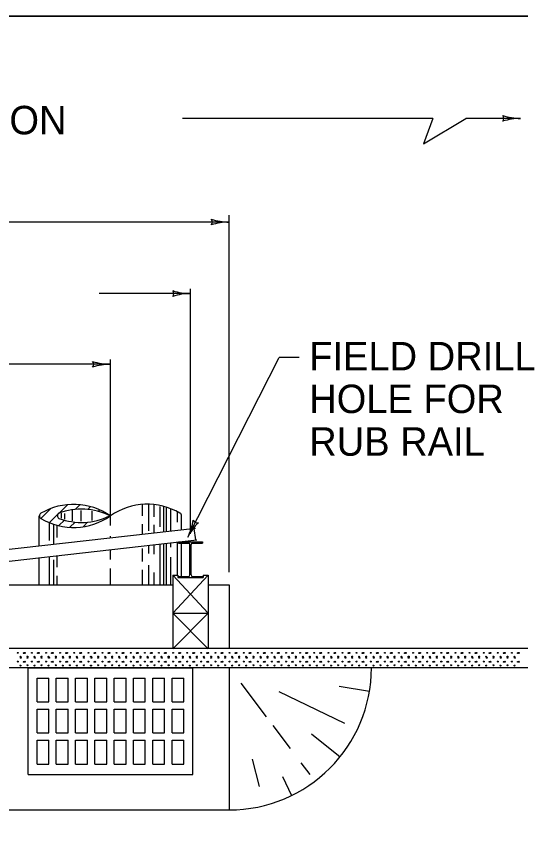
# Model space of a CAD drawing. Extents: x 1007 to 1035.5, y 1000.5 to 1021.5.
# Drawn here: x 1027.13 to 1030.67, y 1015.82 to 1021.5 of the extents above; entities that cross this region are included whole.
import ezdxf

# ---------------------------------------------------------------- set-up
doc = ezdxf.new("R2010")
doc.units = 0
for name, color, linetype in [('Level 10', 7, 'Continuous'), ('Level 11', 7, 'Continuous'), ('Level 2', 7, 'Continuous')]:
    doc.layers.add(name, color=color, linetype=linetype)

msp = doc.modelspace()

# ---------------------------------------------------------------- linework, layer by layer
at = {"layer": 'Level 10'}
msp.add_line((1007, 1021.5), (1035.5, 1021.5), dxfattribs=at)
msp.add_line((1007, 1021.5), (1035.5, 1021.5), dxfattribs=at)
msp.add_lwpolyline([(1007, 1000.5), (1035.5, 1000.5), (1035.5, 1021.5), (1007, 1021.5)], close=True, dxfattribs=at)
at = {"layer": 'Level 11'}
msp.add_lwpolyline([(1007, 1021.5), (1035.5, 1021.5), (1035.5, 1000.5), (1007, 1000.5)], close=True, dxfattribs=at)
at = {"layer": 'Level 2'}
for p, q in [((1030.052, 1020.7814), (1028.2948, 1020.7814)), ((1030.052, 1020.7814), (1029.9863, 1020.6028)), ((1029.9863, 1020.6028), (1030.2842, 1020.7814)), ((1030.6686, 1020.7814), (1030.2842, 1020.7814)), ((1028.6218, 1017.5914), (1028.6218, 1020.1)), ((1028.6218, 1020.0528), (1025.2417, 1020.0528)), ((1028.351, 1017.8603), (1028.351, 1019.5834)), ((1028.351, 1019.5498), (1027.7096, 1019.5498)), ((1027.7885, 1017.9192), (1027.7885, 1019.0864)), ((1028.3314, 1017.8371), (1028.9738, 1019.1014)), ((1029.1152, 1019.1014), (1028.9738, 1019.1014)), ((1027.7885, 1019.0528), (1021.2024, 1019.0528)), ((1027.3596, 1017.9397), (1027.4858, 1018.0658)), ((1027.5408, 1018.0326), (1027.574, 1018.0658)), ((1027.6292, 1018.0325), (1027.6487, 1018.052)), ((1028.0131, 1017.9864), (1028.0131, 1018.0674)), ((1028.0576, 1017.8814), (1028.0576, 1018.0686)), ((1028.0958, 1017.98), (1028.0958, 1018.0661)), ((1028.1371, 1017.9112), (1028.1371, 1018.0536)), ((1028.1635, 1017.8757), (1028.1635, 1018.0536)), ((1028.1816, 1017.8778), (1028.1816, 1018.0483)), ((1027.2885, 1017.7774), (1027.2885, 1017.9873)), ((1027.3004, 1017.9689), (1027.3706, 1018.0391)), ((1027.4452, 1017.97), (1027.4452, 1018.0067)), ((1027.4685, 1017.9636), (1027.4685, 1018.0049)), ((1027.5214, 1017.9519), (1027.5214, 1018.03)), ((1027.5829, 1017.9509), (1027.5829, 1018.0258)), ((1027.6613, 1017.9552), (1027.6613, 1018.0193)), ((1027.7038, 1018.0188), (1027.7138, 1018.0288)), ((1028.2134, 1017.8813), (1028.2134, 1018.0371)), ((1028.2589, 1017.9418), (1028.2589, 1018.0162)), ((1028.2885, 1017.8898), (1028.2885, 1017.9873)), ((1027.3613, 1017.8147), (1027.3613, 1017.939)), ((1027.3909, 1017.7888), (1027.3909, 1017.9283)), ((1027.4266, 1017.9183), (1027.4654, 1017.9572)), ((1027.5038, 1017.9071), (1027.5399, 1017.9433)), ((1027.5962, 1017.9111), (1027.6282, 1017.9431)), ((1028.0131, 1017.8588), (1028.0131, 1017.9292)), ((1025.3507, 1017.5595), (1028.3852, 1017.9007)), ((1027.4135, 1017.8348), (1027.4135, 1017.9216)), ((1028.0958, 1017.8681), (1028.0958, 1017.9238)), ((1028.3742, 1017.8994), (1028.3852, 1017.8197)), ((1025.3507, 1017.4756), (1028.3945, 1017.8179)), ((1027.7885, 1017.8336), (1027.7885, 1017.8456)), ((1028.0131, 1017.6663), (1028.0131, 1017.7585)), ((1028.0576, 1017.7225), (1028.0576, 1017.78)), ((1028.0958, 1017.7172), (1028.0958, 1017.7843)), ((1028.1371, 1017.5031), (1028.1371, 1017.7889)), ((1028.1635, 1017.5031), (1028.1635, 1017.7919)), ((1028.1816, 1017.5031), (1028.1816, 1017.7939)), ((1028.2134, 1017.7681), (1028.2134, 1017.7975)), ((1028.2589, 1017.5693), (1028.2589, 1017.8026)), ((1028.2673, 1017.8036), (1028.434, 1017.8036)), ((1028.2673, 1017.8036), (1028.2673, 1017.7958)), ((1028.2673, 1017.7958), (1028.3363, 1017.7958)), ((1028.2885, 1017.5614), (1028.2885, 1017.7958)), ((1028.3468, 1017.5718), (1028.3468, 1017.7853)), ((1028.3546, 1017.5718), (1028.3546, 1017.7853)), ((1028.365, 1017.7958), (1028.434, 1017.7958)), ((1028.434, 1017.8036), (1028.434, 1017.7958)), ((1027.3613, 1017.5031), (1027.3613, 1017.7017)), ((1027.4135, 1017.6271), (1027.4135, 1017.7076)), ((1027.7885, 1017.6803), (1027.7885, 1017.7497)), ((1027.2885, 1017.5031), (1027.2885, 1017.6935)), ((1027.3909, 1017.5031), (1027.3909, 1017.679)), ((1028.2134, 1017.5031), (1028.2134, 1017.697)), ((1027.7885, 1017.5031), (1027.7885, 1017.6167)), ((1028.0131, 1017.5031), (1028.0131, 1017.608)), ((1028.0576, 1017.5031), (1028.0576, 1017.6398)), ((1028.0958, 1017.5031), (1028.0958, 1017.59)), ((1027.4135, 1017.5031), (1027.4135, 1017.5667)), ((1028.2257, 1017.5693), (1028.2257, 1017.3036)), ((1028.2257, 1017.5693), (1028.2622, 1017.5693)), ((1028.2257, 1017.3036), (1028.4757, 1017.5693)), ((1028.2257, 1017.5693), (1028.4757, 1017.3036)), ((1028.2622, 1017.5693), (1028.2622, 1017.5536)), ((1028.2622, 1017.5536), (1028.4392, 1017.5536)), ((1028.2673, 1017.5536), (1028.2673, 1017.5614)), ((1028.2673, 1017.5614), (1028.3363, 1017.5614)), ((1028.365, 1017.5614), (1028.434, 1017.5614)), ((1028.434, 1017.5536), (1028.434, 1017.5614)), ((1028.4392, 1017.5693), (1028.4392, 1017.5536)), ((1028.4392, 1017.5693), (1028.4757, 1017.5693)), ((1028.4757, 1017.5693), (1028.4757, 1017.3036)), ((1025.5951, 1017.5031), (1028.2257, 1017.5031)), ((1028.4757, 1017.5031), (1028.6218, 1017.5031)), ((1028.6218, 1017.5031), (1028.6218, 1017.0552)), ((1028.2257, 1017.3036), (1028.4757, 1017.3036)), ((1028.2257, 1017.3036), (1028.2257, 1017.0534)), ((1028.2257, 1017.3036), (1028.4757, 1017.0534)), ((1028.4757, 1017.3036), (1028.2257, 1017.0534)), ((1028.4757, 1017.3036), (1028.4757, 1017.0534)), ((1033.0214, 1017.0552), (1014.2885, 1017.0552)), ((1032.9868, 1016.9198), (1014.2885, 1016.9198)), ((1027.2104, 1016.9198), (1028.3667, 1016.9198)), ((1027.2104, 1016.1698), (1027.2104, 1016.9198)), ((1028.3667, 1016.1698), (1028.3667, 1016.9198)), ((1028.6218, 1016.9198), (1028.6218, 1015.9198)), ((1027.2729, 1016.8468), (1027.3563, 1016.8468)), ((1027.2729, 1016.6802), (1027.2729, 1016.8468)), ((1027.3563, 1016.6802), (1027.3563, 1016.8468)), ((1027.4083, 1016.6802), (1027.4083, 1016.8468)), ((1027.4083, 1016.8468), (1027.4917, 1016.8468)), ((1027.4917, 1016.6802), (1027.4917, 1016.8468)), ((1027.544, 1016.6802), (1027.544, 1016.8468)), ((1027.544, 1016.8468), (1027.6273, 1016.8468)), ((1027.6273, 1016.6802), (1027.6273, 1016.8468)), ((1027.6794, 1016.6802), (1027.6794, 1016.8468)), ((1027.6794, 1016.8468), (1027.7628, 1016.8468)), ((1027.7628, 1016.6802), (1027.7628, 1016.8468)), ((1027.8148, 1016.6802), (1027.8148, 1016.8468)), ((1027.8148, 1016.8468), (1027.8982, 1016.8468)), ((1027.8982, 1016.6802), (1027.8982, 1016.8468)), ((1027.9503, 1016.6802), (1027.9503, 1016.8468)), ((1027.9503, 1016.8468), (1028.0336, 1016.8468)), ((1028.0336, 1016.6802), (1028.0336, 1016.8468)), ((1028.0857, 1016.6802), (1028.0857, 1016.8468)), ((1028.0857, 1016.8468), (1028.169, 1016.8468)), ((1028.169, 1016.6802), (1028.169, 1016.8468)), ((1028.2211, 1016.6802), (1028.2211, 1016.8468)), ((1028.2211, 1016.8468), (1028.3042, 1016.8468)), ((1028.3042, 1016.6802), (1028.3042, 1016.8468)), ((1028.7038, 1016.8112), (1028.8824, 1016.5743)), ((1028.9708, 1016.7518), (1029.4322, 1016.5298)), ((1029.3948, 1016.79), (1029.608, 1016.7542)), ((1027.2729, 1016.6802), (1027.3563, 1016.6802)), ((1027.4083, 1016.6802), (1027.4917, 1016.6802)), ((1027.544, 1016.6802), (1027.6273, 1016.6802)), ((1027.6794, 1016.6802), (1027.7628, 1016.6802)), ((1027.8148, 1016.6802), (1027.8982, 1016.6802)), ((1027.9503, 1016.6802), (1028.0336, 1016.6802)), ((1028.0857, 1016.6802), (1028.169, 1016.6802)), ((1028.2211, 1016.6802), (1028.3042, 1016.6802)), ((1027.2729, 1016.4614), (1027.2729, 1016.6281)), ((1027.2729, 1016.6281), (1027.3563, 1016.6281)), ((1027.3563, 1016.4614), (1027.3563, 1016.6281)), ((1027.4083, 1016.4614), (1027.4083, 1016.6281)), ((1027.4083, 1016.6281), (1027.4917, 1016.6281)), ((1027.4917, 1016.4614), (1027.4917, 1016.6281)), ((1027.544, 1016.4614), (1027.544, 1016.6281)), ((1027.544, 1016.6281), (1027.6273, 1016.6281)), ((1027.6273, 1016.4614), (1027.6273, 1016.6281)), ((1027.6794, 1016.4614), (1027.6794, 1016.6281)), ((1027.6794, 1016.6281), (1027.7628, 1016.6281)), ((1027.7628, 1016.4614), (1027.7628, 1016.6281)), ((1027.8148, 1016.4614), (1027.8148, 1016.6281)), ((1027.8148, 1016.6281), (1027.8982, 1016.6281)), ((1027.8982, 1016.4614), (1027.8982, 1016.6281)), ((1027.9503, 1016.4614), (1027.9503, 1016.6281)), ((1027.9503, 1016.6281), (1028.0336, 1016.6281)), ((1028.0336, 1016.4614), (1028.0336, 1016.6281)), ((1028.0857, 1016.4614), (1028.0857, 1016.6281)), ((1028.0857, 1016.6281), (1028.169, 1016.6281)), ((1028.169, 1016.4614), (1028.169, 1016.6281)), ((1028.2211, 1016.4614), (1028.2211, 1016.6281)), ((1028.2211, 1016.6281), (1028.3042, 1016.6281)), ((1028.3042, 1016.4614), (1028.3042, 1016.6281)), ((1028.9283, 1016.5133), (1029.0498, 1016.3522)), ((1027.2729, 1016.4614), (1027.3563, 1016.4614)), ((1027.4083, 1016.4614), (1027.4917, 1016.4614)), ((1027.544, 1016.4614), (1027.6273, 1016.4614)), ((1027.6794, 1016.4614), (1027.7628, 1016.4614)), ((1027.8148, 1016.4614), (1027.8982, 1016.4614)), ((1027.9503, 1016.4614), (1028.0336, 1016.4614)), ((1028.0857, 1016.4614), (1028.169, 1016.4614)), ((1028.2211, 1016.4614), (1028.3042, 1016.4614)), ((1029.1998, 1016.4551), (1029.4012, 1016.2932)), ((1027.2729, 1016.2427), (1027.2729, 1016.4093)), ((1027.2729, 1016.4093), (1027.3563, 1016.4093)), ((1027.3563, 1016.2427), (1027.3563, 1016.4093)), ((1027.4083, 1016.2427), (1027.4083, 1016.4093)), ((1027.4083, 1016.4093), (1027.4917, 1016.4093)), ((1027.4917, 1016.2427), (1027.4917, 1016.4093)), ((1027.544, 1016.2427), (1027.544, 1016.4093)), ((1027.544, 1016.4093), (1027.6273, 1016.4093)), ((1027.6273, 1016.2427), (1027.6273, 1016.4093)), ((1027.6794, 1016.2427), (1027.6794, 1016.4093)), ((1027.6794, 1016.4093), (1027.7628, 1016.4093)), ((1027.7628, 1016.2427), (1027.7628, 1016.4093)), ((1027.8148, 1016.2427), (1027.8148, 1016.4093)), ((1027.8148, 1016.4093), (1027.8982, 1016.4093)), ((1027.8982, 1016.2427), (1027.8982, 1016.4093)), ((1027.9503, 1016.2427), (1027.9503, 1016.4093)), ((1027.9503, 1016.4093), (1028.0336, 1016.4093)), ((1028.0336, 1016.2427), (1028.0336, 1016.4093)), ((1028.0857, 1016.2427), (1028.0857, 1016.4093)), ((1028.0857, 1016.4093), (1028.169, 1016.4093)), ((1028.169, 1016.2427), (1028.169, 1016.4093)), ((1028.2211, 1016.2427), (1028.2211, 1016.4093)), ((1028.2211, 1016.4093), (1028.3042, 1016.4093)), ((1028.3042, 1016.2427), (1028.3042, 1016.4093)), ((1027.2729, 1016.2427), (1027.3563, 1016.2427)), ((1027.4083, 1016.2427), (1027.4917, 1016.2427)), ((1027.544, 1016.2427), (1027.6273, 1016.2427)), ((1027.6794, 1016.2427), (1027.7628, 1016.2427)), ((1027.8148, 1016.2427), (1027.8982, 1016.2427)), ((1027.9503, 1016.2427), (1028.0336, 1016.2427)), ((1028.0857, 1016.2427), (1028.169, 1016.2427)), ((1028.2211, 1016.2427), (1028.3042, 1016.2427)), ((1028.7843, 1016.277), (1028.8332, 1016.0836)), ((1029.1264, 1016.2507), (1029.1887, 1016.168)), ((1027.2104, 1016.1698), (1028.3667, 1016.1698)), ((1028.9963, 1016.1541), (1029.0611, 1016.0214)), ((1022.9135, 1015.9198), (1028.6218, 1015.9198))]:
    msp.add_line(p, q, dxfattribs=at)
for centre in [(1027.1377, 1017.0243), (1027.1797, 1017.0226), (1027.1865, 1017.0235), (1027.2369, 1017.0243), (1027.2789, 1017.0226), (1027.2856, 1017.0235), (1027.336, 1017.0243), (1027.378, 1017.0226), (1027.3848, 1017.0235), (1027.4352, 1017.0243), (1027.4772, 1017.0226), (1027.484, 1017.0235), (1027.5344, 1017.0243), (1027.5764, 1017.0226), (1027.5831, 1017.0235), (1027.6335, 1017.0243), (1027.6755, 1017.0226), (1027.6823, 1017.0235), (1027.7327, 1017.0243), (1027.7747, 1017.0226), (1027.7815, 1017.0235), (1027.8319, 1017.0243), (1027.8739, 1017.0226), (1027.8806, 1017.0235), (1027.931, 1017.0243), (1027.973, 1017.0226), (1027.9798, 1017.0235), (1028.0302, 1017.0243), (1028.0722, 1017.0226), (1028.079, 1017.0235), (1028.1294, 1017.0243), (1028.1714, 1017.0226), (1028.1781, 1017.0235), (1028.2285, 1017.0243), (1028.2705, 1017.0226), (1028.2773, 1017.0235), (1028.3277, 1017.0243), (1028.3697, 1017.0226), (1028.3765, 1017.0235), (1028.4269, 1017.0243), (1028.4689, 1017.0226), (1028.4756, 1017.0235), (1028.526, 1017.0243), (1028.568, 1017.0226), (1028.5748, 1017.0235), (1028.6252, 1017.0243), (1028.6672, 1017.0226), (1028.674, 1017.0235), (1028.7244, 1017.0243), (1028.7664, 1017.0226), (1028.7731, 1017.0235), (1028.8235, 1017.0243), (1028.8655, 1017.0226), (1028.8723, 1017.0235), (1028.9227, 1017.0243), (1028.9647, 1017.0226), (1028.9715, 1017.0235), (1029.0219, 1017.0243), (1029.0639, 1017.0226), (1029.0706, 1017.0235), (1029.121, 1017.0243), (1029.163, 1017.0226), (1029.1698, 1017.0235), (1029.2202, 1017.0243), (1029.2622, 1017.0226), (1029.269, 1017.0235), (1029.3194, 1017.0243), (1029.3614, 1017.0226), (1029.3681, 1017.0235), (1029.4185, 1017.0243), (1029.4605, 1017.0226), (1029.4673, 1017.0235), (1029.5177, 1017.0243), (1029.5597, 1017.0226), (1029.5665, 1017.0235), (1029.6169, 1017.0243), (1029.6589, 1017.0226), (1029.6656, 1017.0235), (1029.716, 1017.0243), (1029.758, 1017.0226), (1029.7648, 1017.0235), (1029.8152, 1017.0243), (1029.8572, 1017.0226), (1029.864, 1017.0235), (1029.9144, 1017.0243), (1029.9564, 1017.0226), (1029.9631, 1017.0235), (1030.0135, 1017.0243), (1030.0555, 1017.0226), (1030.0623, 1017.0235), (1030.1127, 1017.0243), (1030.1547, 1017.0226), (1030.1615, 1017.0235), (1030.2119, 1017.0243), (1030.2539, 1017.0226), (1030.2606, 1017.0235), (1030.311, 1017.0243), (1030.353, 1017.0226), (1030.3598, 1017.0235), (1030.4102, 1017.0243), (1030.4522, 1017.0226), (1030.459, 1017.0235), (1030.5094, 1017.0243), (1030.5514, 1017.0226), (1030.5581, 1017.0235), (1030.6085, 1017.0243), (1030.6505, 1017.0226), (1030.6573, 1017.0235), (1027.1377, 1016.9628), (1027.1562, 1016.9966), (1027.1587, 1016.9897), (1027.1797, 1016.9611), (1027.1865, 1016.962), (1027.2058, 1016.9983), (1027.2058, 1016.9897), (1027.2369, 1016.9628), (1027.2554, 1016.9966), (1027.2579, 1016.9897), (1027.2789, 1016.9611), (1027.2856, 1016.962), (1027.305, 1016.9983), (1027.305, 1016.9897), (1027.336, 1016.9628), (1027.3545, 1016.9966), (1027.357, 1016.9897), (1027.378, 1016.9611), (1027.3848, 1016.962), (1027.4041, 1016.9983), (1027.4041, 1016.9897), (1027.4352, 1016.9628), (1027.4537, 1016.9966), (1027.4562, 1016.9897), (1027.4772, 1016.9611), (1027.484, 1016.962), (1027.5033, 1016.9983), (1027.5033, 1016.9897), (1027.5344, 1016.9628), (1027.5529, 1016.9966), (1027.5554, 1016.9897), (1027.5764, 1016.9611), (1027.5831, 1016.962), (1027.6025, 1016.9983), (1027.6025, 1016.9897), (1027.6335, 1016.9628), (1027.652, 1016.9966), (1027.6545, 1016.9897), (1027.6755, 1016.9611), (1027.6823, 1016.962), (1027.7016, 1016.9983), (1027.7016, 1016.9897), (1027.7327, 1016.9628), (1027.7512, 1016.9966), (1027.7537, 1016.9897), (1027.7747, 1016.9611), (1027.7815, 1016.962), (1027.8008, 1016.9983), (1027.8008, 1016.9897), (1027.8319, 1016.9628), (1027.8504, 1016.9966), (1027.8529, 1016.9897), (1027.8739, 1016.9611), (1027.8806, 1016.962), (1027.9, 1016.9983), (1027.9, 1016.9897), (1027.931, 1016.9628), (1027.9495, 1016.9966), (1027.952, 1016.9897), (1027.973, 1016.9611), (1027.9798, 1016.962), (1027.9991, 1016.9983), (1027.9991, 1016.9897), (1028.0302, 1016.9628), (1028.0487, 1016.9966), (1028.0512, 1016.9897), (1028.0722, 1016.9611), (1028.079, 1016.962), (1028.0983, 1016.9983), (1028.0983, 1016.9897), (1028.1294, 1016.9628), (1028.1479, 1016.9966), (1028.1504, 1016.9897), (1028.1714, 1016.9611), (1028.1781, 1016.962), (1028.1975, 1016.9983), (1028.1975, 1016.9897), (1028.2285, 1016.9628), (1028.247, 1016.9966), (1028.2495, 1016.9897), (1028.2705, 1016.9611), (1028.2773, 1016.962), (1028.2966, 1016.9983), (1028.2966, 1016.9897), (1028.3277, 1016.9628), (1028.3462, 1016.9966), (1028.3487, 1016.9897), (1028.3697, 1016.9611), (1028.3765, 1016.962), (1028.3958, 1016.9983), (1028.3958, 1016.9897), (1028.4269, 1016.9628), (1028.4454, 1016.9966), (1028.4479, 1016.9897), (1028.4689, 1016.9611), (1028.4756, 1016.962), (1028.495, 1016.9983), (1028.495, 1016.9897), (1028.526, 1016.9628), (1028.5445, 1016.9966), (1028.547, 1016.9897), (1028.568, 1016.9611), (1028.5748, 1016.962), (1028.5941, 1016.9983), (1028.5941, 1016.9897), (1028.6252, 1016.9628), (1028.6437, 1016.9966), (1028.6462, 1016.9897), (1028.6672, 1016.9611), (1028.674, 1016.962), (1028.6933, 1016.9983), (1028.6933, 1016.9897), (1028.7244, 1016.9628), (1028.7429, 1016.9966), (1028.7454, 1016.9897), (1028.7664, 1016.9611), (1028.7731, 1016.962), (1028.7925, 1016.9983), (1028.7925, 1016.9897), (1028.8235, 1016.9628), (1028.842, 1016.9966), (1028.8445, 1016.9897), (1028.8655, 1016.9611), (1028.8723, 1016.962), (1028.8916, 1016.9983), (1028.8916, 1016.9897), (1028.9227, 1016.9628), (1028.9412, 1016.9966), (1028.9437, 1016.9897), (1028.9647, 1016.9611), (1028.9715, 1016.962), (1028.9908, 1016.9983), (1028.9908, 1016.9897), (1029.0219, 1016.9628), (1029.0404, 1016.9966), (1029.0429, 1016.9897), (1029.0639, 1016.9611), (1029.0706, 1016.962), (1029.09, 1016.9983), (1029.09, 1016.9897), (1029.121, 1016.9628), (1029.1395, 1016.9966), (1029.142, 1016.9897), (1029.163, 1016.9611), (1029.1698, 1016.962), (1029.1891, 1016.9983), (1029.1891, 1016.9897), (1029.2202, 1016.9628), (1029.2387, 1016.9966), (1029.2412, 1016.9897), (1029.2622, 1016.9611), (1029.269, 1016.962), (1029.2883, 1016.9983), (1029.2883, 1016.9897), (1029.3194, 1016.9628), (1029.3379, 1016.9966), (1029.3404, 1016.9897), (1029.3614, 1016.9611), (1029.3681, 1016.962), (1029.3875, 1016.9983), (1029.3875, 1016.9897), (1029.4185, 1016.9628), (1029.437, 1016.9966), (1029.4395, 1016.9897), (1029.4605, 1016.9611), (1029.4673, 1016.962), (1029.4866, 1016.9983), (1029.4866, 1016.9897), (1029.5177, 1016.9628), (1029.5362, 1016.9966), (1029.5387, 1016.9897), (1029.5597, 1016.9611), (1029.5665, 1016.962), (1029.5858, 1016.9983), (1029.5858, 1016.9897), (1029.6169, 1016.9628), (1029.6354, 1016.9966), (1029.6379, 1016.9897), (1029.6589, 1016.9611), (1029.6656, 1016.962), (1029.685, 1016.9983), (1029.685, 1016.9897), (1029.716, 1016.9628), (1029.7345, 1016.9966), (1029.737, 1016.9897), (1029.758, 1016.9611), (1029.7648, 1016.962), (1029.7841, 1016.9983), (1029.7841, 1016.9897), (1029.8152, 1016.9628), (1029.8337, 1016.9966), (1029.8362, 1016.9897), (1029.8572, 1016.9611), (1029.864, 1016.962), (1029.8833, 1016.9983), (1029.8833, 1016.9897), (1029.9144, 1016.9628), (1029.9329, 1016.9966), (1029.9354, 1016.9897), (1029.9564, 1016.9611), (1029.9631, 1016.962), (1029.9825, 1016.9983), (1029.9825, 1016.9897), (1030.0135, 1016.9628), (1030.032, 1016.9966), (1030.0345, 1016.9897), (1030.0555, 1016.9611), (1030.0623, 1016.962), (1030.0816, 1016.9983), (1030.0816, 1016.9897), (1030.1127, 1016.9628), (1030.1312, 1016.9966), (1030.1337, 1016.9897), (1030.1547, 1016.9611), (1030.1615, 1016.962), (1030.1808, 1016.9983), (1030.1808, 1016.9897), (1030.2119, 1016.9628), (1030.2304, 1016.9966), (1030.2329, 1016.9897), (1030.2539, 1016.9611), (1030.2606, 1016.962), (1030.28, 1016.9983), (1030.28, 1016.9897), (1030.311, 1016.9628), (1030.3295, 1016.9966), (1030.332, 1016.9897), (1030.353, 1016.9611), (1030.3598, 1016.962), (1030.3791, 1016.9983), (1030.3791, 1016.9897), (1030.4102, 1016.9628), (1030.4287, 1016.9966), (1030.4312, 1016.9897), (1030.4522, 1016.9611), (1030.459, 1016.962), (1030.4783, 1016.9983), (1030.4783, 1016.9897), (1030.5094, 1016.9628), (1030.5279, 1016.9966), (1030.5304, 1016.9897), (1030.5514, 1016.9611), (1030.5581, 1016.962), (1030.5775, 1016.9983), (1030.5775, 1016.9897), (1030.6085, 1016.9628), (1030.627, 1016.9966), (1030.6295, 1016.9897), (1030.6505, 1016.9611), (1030.6573, 1016.962), (1027.1562, 1016.9351), (1027.2058, 1016.9368), (1027.2554, 1016.9351), (1027.305, 1016.9368), (1027.3545, 1016.9351), (1027.4041, 1016.9368), (1027.4537, 1016.9351), (1027.5033, 1016.9368), (1027.5529, 1016.9351), (1027.6025, 1016.9368), (1027.652, 1016.9351), (1027.7016, 1016.9368), (1027.7512, 1016.9351), (1027.8008, 1016.9368), (1027.8504, 1016.9351), (1027.9, 1016.9368), (1027.9495, 1016.9351), (1027.9991, 1016.9368), (1028.0487, 1016.9351), (1028.0983, 1016.9368), (1028.1479, 1016.9351), (1028.1975, 1016.9368), (1028.247, 1016.9351), (1028.2966, 1016.9368), (1028.3462, 1016.9351), (1028.3958, 1016.9368), (1028.4454, 1016.9351), (1028.495, 1016.9368), (1028.5445, 1016.9351), (1028.5941, 1016.9368), (1028.6437, 1016.9351), (1028.6933, 1016.9368), (1028.7429, 1016.9351), (1028.7925, 1016.9368), (1028.842, 1016.9351), (1028.8916, 1016.9368), (1028.9412, 1016.9351), (1028.9908, 1016.9368), (1029.0404, 1016.9351), (1029.09, 1016.9368), (1029.1395, 1016.9351), (1029.1891, 1016.9368), (1029.2387, 1016.9351), (1029.2883, 1016.9368), (1029.3379, 1016.9351), (1029.3875, 1016.9368), (1029.437, 1016.9351), (1029.4866, 1016.9368), (1029.5362, 1016.9351), (1029.5858, 1016.9368), (1029.6354, 1016.9351), (1029.685, 1016.9368), (1029.7345, 1016.9351), (1029.7841, 1016.9368), (1029.8337, 1016.9351), (1029.8833, 1016.9368), (1029.9329, 1016.9351), (1029.9825, 1016.9368), (1030.032, 1016.9351), (1030.0816, 1016.9368), (1030.1312, 1016.9351), (1030.1808, 1016.9368), (1030.2304, 1016.9351), (1030.28, 1016.9368), (1030.3295, 1016.9351), (1030.3791, 1016.9368), (1030.4287, 1016.9351), (1030.4783, 1016.9368), (1030.5279, 1016.9351), (1030.5775, 1016.9368), (1030.627, 1016.9351)]:
    msp.add_circle(centre, 0.00339, dxfattribs=at)
for centre, radius, start, end in [((1030.52, 1020.7814), 0.0313, 318.7746, 40.8913), ((1030.6686, 1020.3904), 0.3909, 90, 108.6688), ((1030.6686, 1021.1723), 0.3909, 251.3472, 269.9939), ((1030.6686, 1020.3904), 0.3909, 89.9878, 90), ((1028.4733, 1020.0528), 0.0312, 318.7746, 40.8913), ((1028.6219, 1019.6621), 0.3906, 90, 108.6688), ((1028.6219, 1020.4433), 0.3906, 251.3472, 269.9939), ((1028.6219, 1019.6621), 0.3906, 89.9878, 90), ((1028.2025, 1019.5498), 0.0312, 318.7746, 40.8913), ((1028.351, 1019.1592), 0.3906, 90, 108.6688), ((1028.351, 1019.9404), 0.3906, 251.3472, 269.9939), ((1028.351, 1019.1592), 0.3906, 89.9878, 90), ((1027.6399, 1019.0528), 0.0313, 318.7746, 40.8913), ((1027.7885, 1019.4437), 0.3909, 251.3472, 269.9939), ((1027.7885, 1018.6618), 0.3909, 90, 108.6688), ((1027.7885, 1018.6618), 0.3909, 89.9878, 90), ((1027.5297, 1017.6154), 0.4525, 55.1872, 120.5106), ((1028.0473, 1017.6161), 0.4525, 59.4894, 124.8055), ((1027.3104, 1017.9872), 0.0208, 120.0111, 241.6218), ((1027.5302, 1018.3587), 0.4525, 239.4894, 304.8129), ((1027.4365, 1017.988), 0.0208, 120.0111, 241.6218), ((1027.5846, 1017.5822), 0.4525, 63.6079, 110.5106), ((1027.5851, 1018.3935), 0.4525, 249.4894, 295.8982), ((1028.2715, 1017.9897), 0.0172, 351.7135, 71.0325), ((1027.9829, 1018.0142), 0.3909, 333.0667, 351.7355), ((1028.68, 1017.6601), 0.3909, 134.4139, 153.0606), ((1028.3988, 1017.9697), 0.0313, 201.8413, 283.958), ((1027.9829, 1018.0142), 0.3909, 333.0545, 333.0667), ((1028.3364, 1017.7853), 0.0104, 0, 90), ((1028.365, 1017.7853), 0.0104, 90, 180), ((1028.3364, 1017.5717), 0.0104, 270, 0), ((1028.365, 1017.5717), 0.0104, 180, 270), ((1028.6219, 1016.9198), 1, 270, 0)]:
    msp.add_arc(centre, radius, start, end, dxfattribs=at)

# ---------------------------------------------------------------- texts
for s, p in [('NORMAL GUARDRAIL INSTALLATION', (1022.7245, 1020.6695)), ('FIELD DRILL', (1029.1846, 1019.0098)), ('HOLE FOR', (1029.1846, 1018.7098)), ('RUB RAIL', (1029.1846, 1018.4098))]:
    msp.add_text(s, height=0.2, dxfattribs=at).set_placement(p)

doc.saveas('drawing.dxf')
